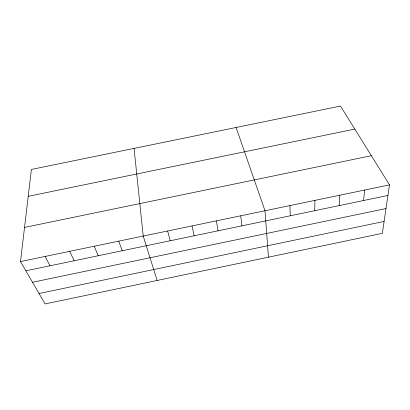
<?xml version="1.0" encoding="UTF-8"?>
<svg xmlns="http://www.w3.org/2000/svg" width="410" height="410" viewBox="0 0 410 410"><rect width="100%" height="100%" fill="white"/><g stroke="black" fill="none" stroke-linecap="round" stroke-linejoin="round"><path stroke-width="0.61" d="M314.736 210.689L314.911 200.387M339.172 205.6L339.813 195.211M363.573 200.521L364.674 190.045M20.5 261.57L31.396 169.448L340.515 106.067L389.5 184.884L382.335 233.346L45.064 303.933L20.5 261.57L389.5 184.884M25.861 270.81L387.937 195.452M32.503 282.27L386 208.552M39.027 293.514L384.098 221.426M28.218 196.323L354.824 129.099M24.538 227.427L371.368 155.708M45.115 256.45L50.01 265.782M69.695 251.345L74.123 260.765M94.238 246.246L98.2 255.753M118.741 241.152L122.241 250.751M236.083 127.479L264.988 210.76L268.458 257.178M157.148 280.476L143.208 236.068L134.065 148.399M167.639 230.989L170.222 240.762M192.034 225.92L194.155 235.781M216.388 220.862L218.053 230.809M240.706 215.809L241.92 225.843M289.967 205.569L290.26 215.783"/></g></svg>
